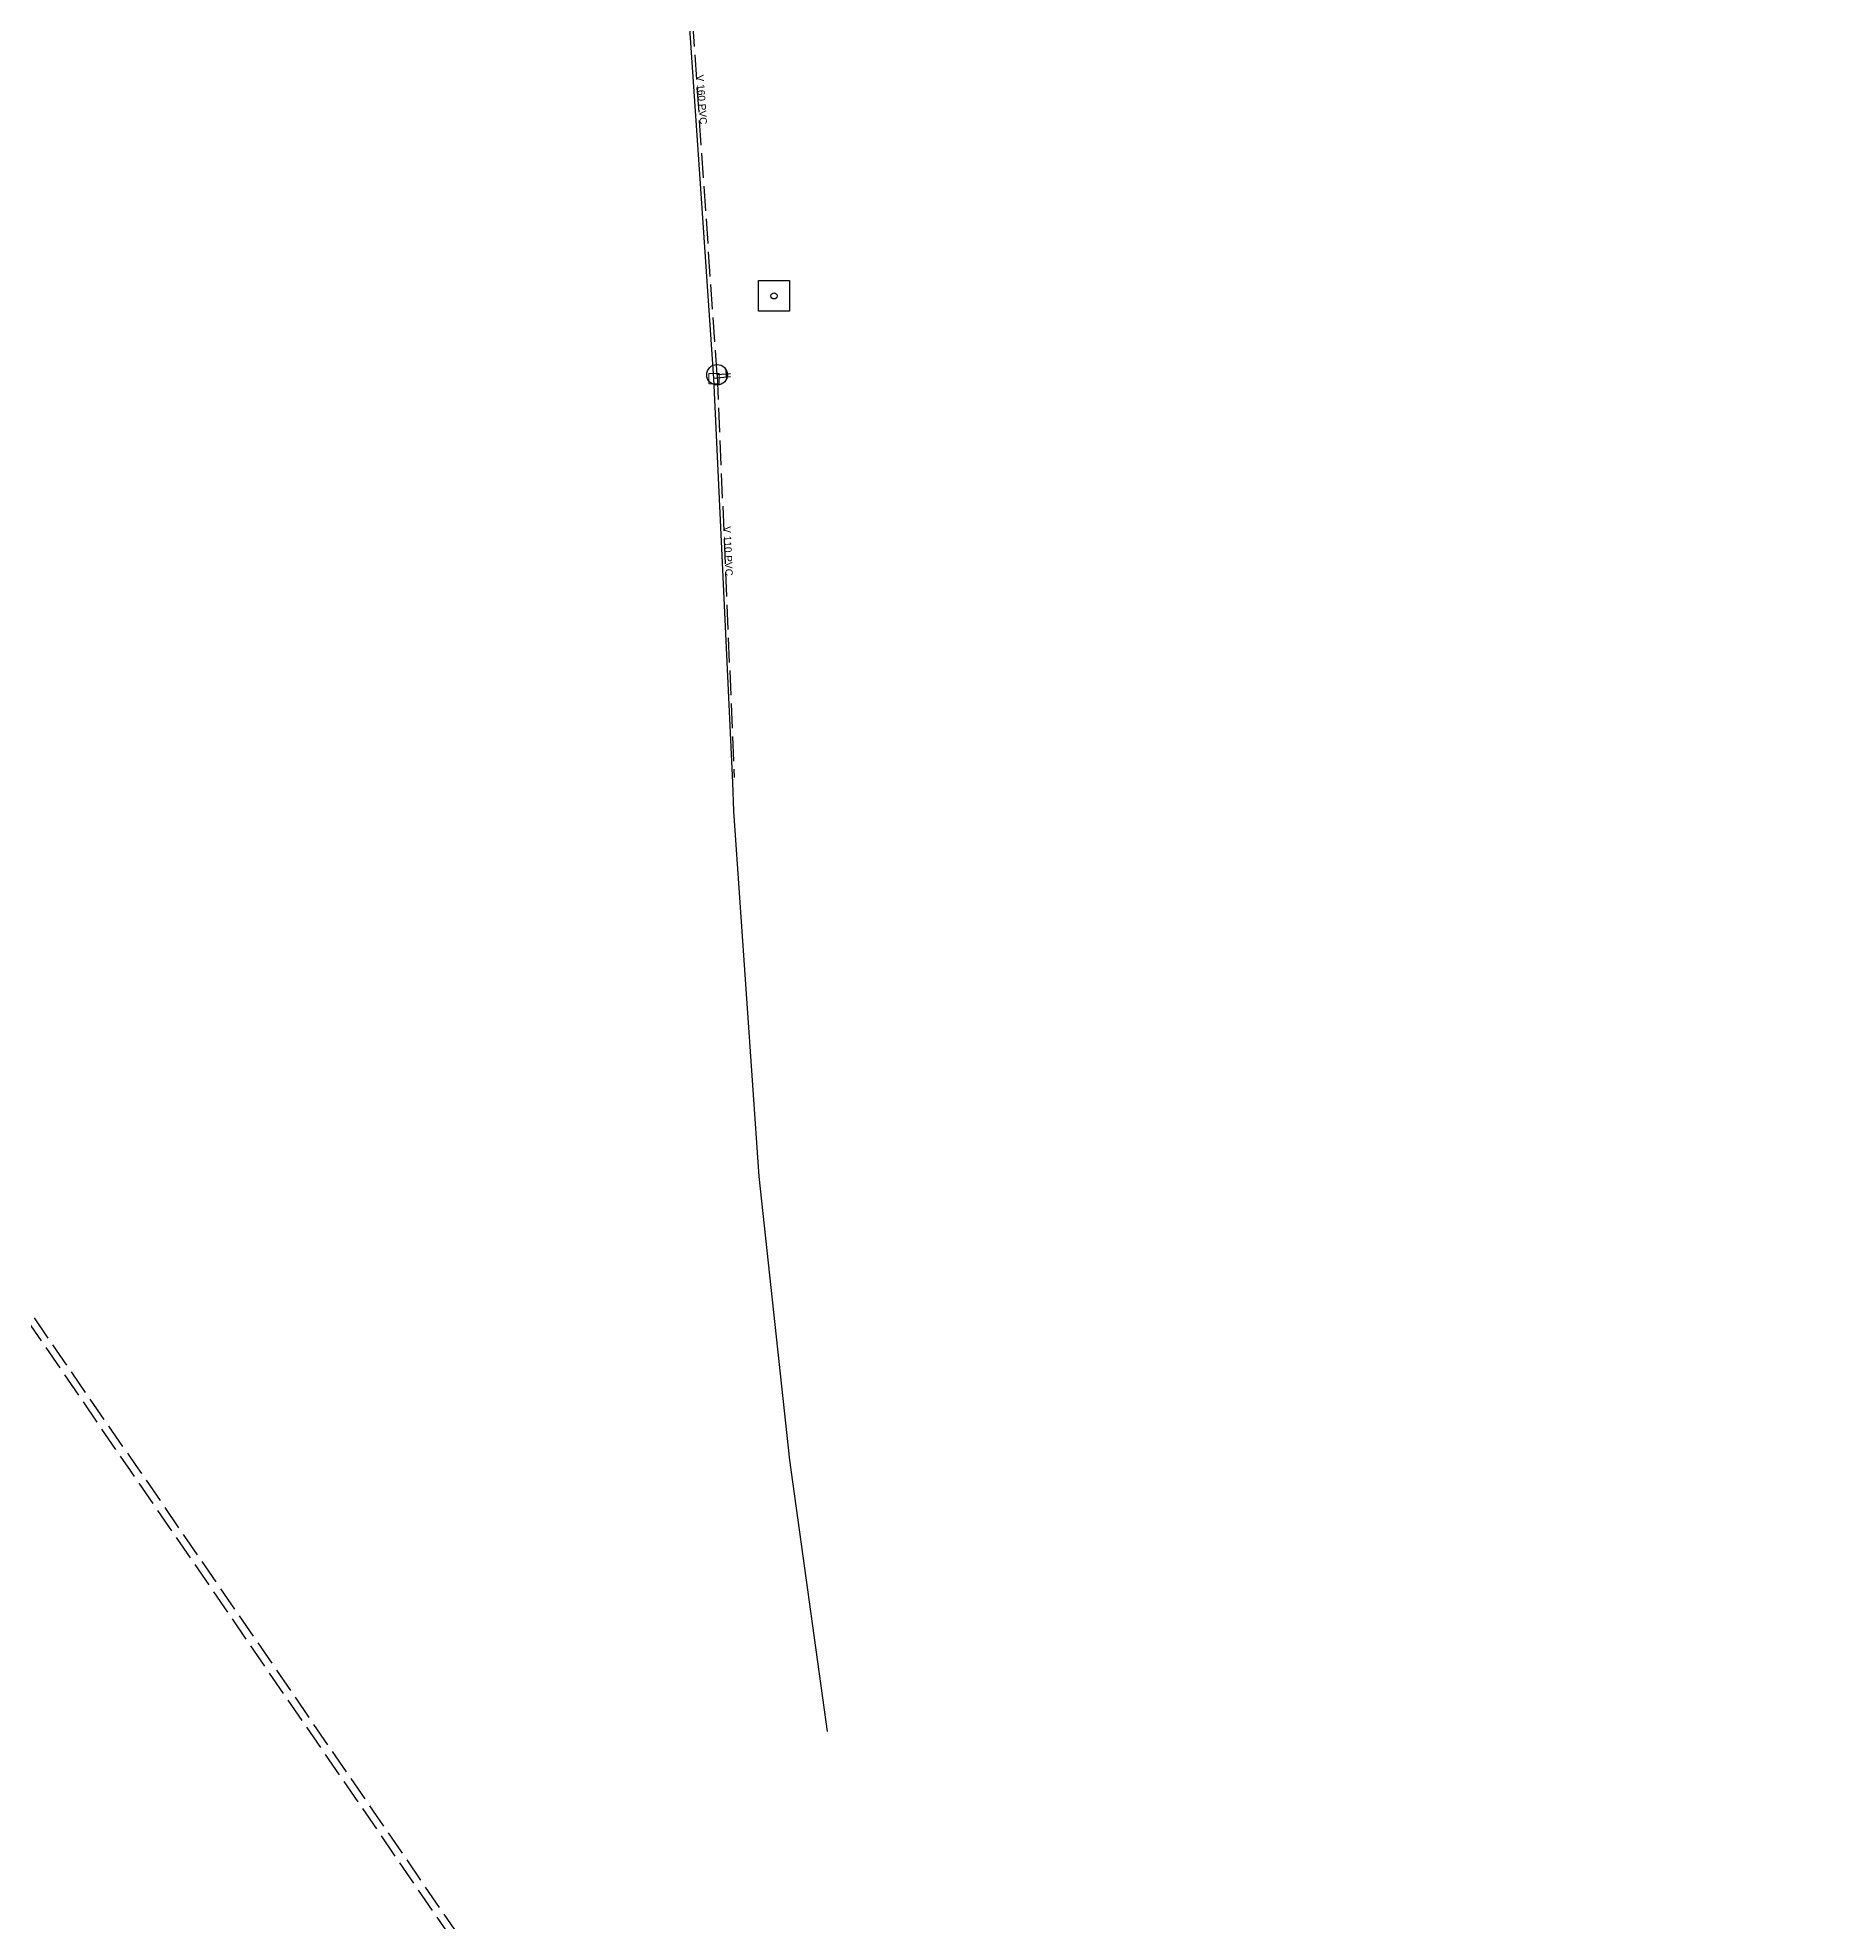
# Model space of a CAD drawing. Header units: metres. Extents: x 119005 to 120452, y 6146783 to 6149515.
# Drawn here: x 119751 to 119926.2, y 6147712 to 6147895.3 of the extents above; entities that cross this region are included whole.
import ezdxf
from ezdxf.enums import TextEntityAlignment as Align

# ---------------------------------------------------------------- set-up
doc = ezdxf.new("R2010")
doc.units = ezdxf.units.M
doc.header["$LTSCALE"] = 0.4
for name, pattern in [('Heldragen__skalber__', [0]), ('Streckad', [8, 6, -2]), ('Streckad2', [6, 4, -2]), ('Tryckled', [0])]:
    doc.linetypes.add(name, pattern=pattern)
for name, color, linetype in [('LTA_POINT', 243, 'Continuous'), ('ST_LINE', 243, 'Tryckled'), ('SV_LINE', 173, 'Streckad2'), ('TA_LINE', 243, 'S-TRYCKLEDN'), ('TPL_POINT', 243, 'Continuous'), ('V_LINE', 173, 'Streckad'), ('V_TEXT', 7, 'Continuous'), ('VAG_POINT', 173, 'Continuous'), ('VSV_POINT', 173, 'Continuous')]:
    doc.layers.add(name, color=color, linetype=linetype)
doc.styles.add('ISO', font='iso.shx')
doc.styles.add('Standard_CAD', font='ARIAL.TTF', dxfattribs={"height": 0.2})
doc.linetypes.add('S-TRYCKLEDN', pattern='A,10,0,["V",ISO,S=2,R=90,X=0,Y=-0.571]', length=10)

# ---------------------------------------------------------------- blocks, each defined once
blk = doc.blocks.new('Cirkel')
blk.add_ellipse((0, 0), major_axis=(0.5, 0), ratio=1)
blk = doc.blocks.new('Ventil')
at = {"color": 0, "linetype": 'Heldragen__skalber__', "lineweight": 35, "flags": 128}
blk.add_lwpolyline([(-0.4, 0), (0.4, 0)], dxfattribs=at)
blk = doc.blocks.new('Rektangel')
at = {"color": 0, "linetype": 'Heldragen__skalber__', "lineweight": 0, "flags": 128}
blk.add_lwpolyline([(-0.5, -0.5), (-0.5, 0.5), (0.5, 0.5), (0.5, -0.5), (-0.5, -0.5)], dxfattribs=at)
blk = doc.blocks.new('Övr__transformator_')
at = {"color": 0, "linetype": 'Heldragen__skalber__', "lineweight": 25, "flags": 128}
blk.add_lwpolyline([(-0.5, 0.5), (0.5, 0.5), (0.5, -0.5), (-0.5, -0.5), (-0.5, 0.5)], dxfattribs=at)
at = {"color": 0, "linetype": 'Heldragen__skalber__', "lineweight": 25}
blk.add_circle((0, 0), 0.1, dxfattribs=at)

msp = doc.modelspace()

# ---------------------------------------------------------------- linework, layer by layer
at = {"layer": 'ST_LINE', "flags": 128}
msp.add_lwpolyline([(119818.44, 6147862.32), (119816.82, 6147862.15)], dxfattribs=at)
at = {"layer": 'SV_LINE', "flags": 128}
msp.add_lwpolyline([(119818.45, 6147862.61), (119817.13, 6147862.52)], dxfattribs=at)
at = {"layer": 'TA_LINE', "flags": 128}
msp.add_lwpolyline([(119827.86, 6147730.54), (119824.22, 6147756.94), (119821.24, 6147784.54), (119818.75, 6147820.09), (119818.66, 6147822.85), (119816.82, 6147862.15), (119812.83, 6147920.38), (119817.32, 6147983.61), (119834.53, 6148180.22), (119821.11, 6148181.97), (119821.17, 6148184.99), (119823.05, 6148270.17), (119804.41, 6148367.87), (119761.9, 6148454.05)], dxfattribs=at)
at = {"layer": 'V_LINE', "flags": 128}
for points in [[(119004.61, 6149515.04), (119028.7, 6149480.24), (119038.78, 6149436.47), (119050.06, 6149383.53), (119055.3, 6149361.6), (119056.56, 6149357.25), (119070.32, 6149311.29), (119078.19, 6149308.94), (119086.24, 6149309.07), (119091.29, 6149309.92), (119121.41, 6149315.9), (119122.59, 6149315.18), (119149.3, 6149214.29), (119135.75, 6149185.6), (119182.93, 6149075.31), (119258.92, 6148953.78), (119287.27, 6148934.4), (119314.13, 6148864.87), (119344.54, 6148730.83), (119317.87, 6148631.05), (119276.53, 6148558.1), (119273.82, 6148551.46), (119273.83, 6148549.58), (119277, 6148540.63), (119346, 6148414.01), (119346.29, 6148413.49), (119419.77, 6148286.07), (119566.38, 6148045.9), (119594.94, 6147999.31), (119603.58, 6147985.48), (119645.01, 6147923.87), (119686.24, 6147863.43), (119757.09, 6147760.23), (119760.04, 6147755.94), (119843.7, 6147634.12), (119865.01, 6147598.47), (119885.58, 6147564.18), (119895.8, 6147547.1), (119916.25, 6147512.95), (119945.2, 6147465.62), (120033.72, 6147346.13), (120104.42, 6147250.61), (120314.14, 6146966.06), (120450.37, 6146783.1), (120450.7, 6146782.65)], [(120451.65, 6146782.97), (120451.59, 6146783.06), (120450.84, 6146783.97), (120314.65, 6146966.6), (120104.98, 6147251.13), (120034.35, 6147346.46), (119945.74, 6147466.1), (119916.87, 6147513.29), (119896.5, 6147547.53), (119886.39, 6147564.5), (119865.75, 6147598.85), (119844.61, 6147634.07), (119760.63, 6147756.44), (119757.68, 6147760.65), (119686.93, 6147863.84), (119686.58, 6147864.23), (119645.61, 6147924.26), (119604.28, 6147985.55), (119595.57, 6147999.54), (119567.1, 6148046.18), (119420.5, 6148286.45), (119346.95, 6148414), (119346.61, 6148414.37), (119277.36, 6148540.77), (119274.22, 6148549.52), (119274.2, 6148551.51), (119276.88, 6148557.91), (119318.43, 6148630.77), (119344.9, 6148730.82), (119314.46, 6148864.98), (119287.55, 6148934.64), (119259.2, 6148954.09), (119183.79, 6149075.68), (119137.3, 6149184.14)], [(119817.13, 6147862.52), (119813.12, 6147920.84)], [(119817.13, 6147862.52), (119818.8, 6147823.36)]]:
    msp.add_lwpolyline(points, dxfattribs=at)

# ---------------------------------------------------------------- block references
at = {"layer": 'LTA_POINT', "xscale": 3, "yscale": 3}
msp.add_blockref('Övr__transformator_', (119822.67, 6147870.2), dxfattribs=at)
at = {"layer": 'TPL_POINT'}
msp.add_blockref('Rektangel', (119816.82, 6147862.15), dxfattribs=at)
at = {"layer": 'VAG_POINT', "xscale": 2, "yscale": 2}
msp.add_blockref('Cirkel', (119817.13, 6147862.52), dxfattribs=at)
at = {"layer": 'VSV_POINT', "rotation": 92.98671355139258}
msp.add_blockref('Ventil', (119818.05, 6147862.53), dxfattribs=at)

# ---------------------------------------------------------------- texts
at = {"layer": 'V_TEXT', "style": 'Standard_CAD'}
msp.add_text('V 160 PVC', height=0.7, rotation=-86.0735, dxfattribs=at).set_placement((119815.13, 6147891.68))
msp.add_text('V 110 PVC', height=0.7, rotation=-87.5542, dxfattribs=at).set_placement((119817.96, 6147842.94), align=Align.RIGHT)

doc.saveas('drawing.dxf')
